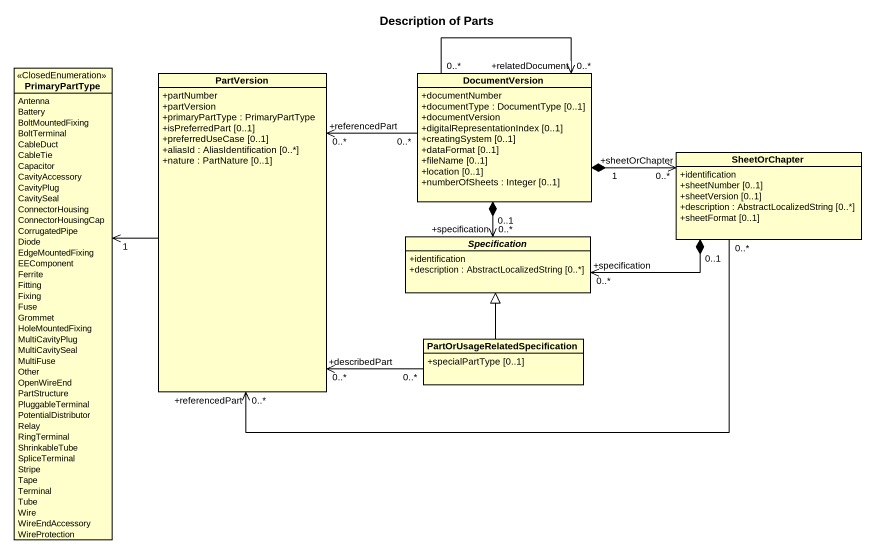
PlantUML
@startuml
title Description of Parts
hide circle
hide empty members
skinparam classAttributeIconSize 0
enum PrimaryPartType <<ClosedEnumeration>> {
  Antenna
  Battery
  BoltMountedFixing
  BoltTerminal
  CableDuct
  CableTie
  Capacitor
  CavityAccessory
  CavityPlug
  CavitySeal
  ConnectorHousing
  ConnectorHousingCap
  CorrugatedPipe
  Diode
  EdgeMountedFixing
  EEComponent
  Ferrite
  Fitting
  Fixing
  Fuse
  Grommet
  HoleMountedFixing
  MultiCavityPlug
  MultiCavitySeal
  MultiFuse
  Other
  OpenWireEnd
  PartStructure
  PluggableTerminal
  PotentialDistributor
  Relay
  RingTerminal
  ShrinkableTube
  SpliceTerminal
  Stripe
  Tape
  Terminal
  Tube
  Wire
  WireEndAccessory
  WireProtection
}
class PartVersion {
  +partNumber
  +partVersion
  +primaryPartType : PrimaryPartType
  +isPreferredPart [0..1]
  +preferredUseCase [0..1]
  +aliasId : AliasIdentification [0..*]
  +nature : PartNature [0..1]
}
class DocumentVersion {
  +documentNumber
  +documentType : DocumentType [0..1]
  +documentVersion
  +digitalRepresentationIndex [0..1]
  +creatingSystem [0..1]
  +dataFormat [0..1]
  +fileName [0..1]
  +location [0..1]
  +numberOfSheets : Integer [0..1]
}
class SheetOrChapter {
  +identification
  +sheetNumber [0..1]
  +sheetVersion [0..1]
  +description : AbstractLocalizedString [0..*]
  +sheetFormat [0..1]
}
abstract class Specification {
  +identification
  +description : AbstractLocalizedString [0..*]
}
class "PartOrUsageRelatedSpecification" as PartOrUsageRelatedSpecificat {
  +specialPartType [0..1]
}
PartVersion -left-> "1" PrimaryPartType
DocumentVersion "0..*" -left-> "+referencedPart\n0..*" PartVersion
DocumentVersion "0..*" --> "+relatedDocument\n0..*" DocumentVersion
DocumentVersion "1" *-right-> "+sheetOrChapter\n0..*" SheetOrChapter
DocumentVersion "0..1" *--> "+specification\n0..*" Specification
SheetOrChapter "0..*" -left-> "+referencedPart\n0..*" PartVersion
SheetOrChapter "0..1" *-left-> "0..*\n+specification" Specification
PartOrUsageRelatedSpecificat "0..*" -left-> "+describedPart\n0..*" PartVersion
PartOrUsageRelatedSpecificat -up-|> Specification
@enduml
